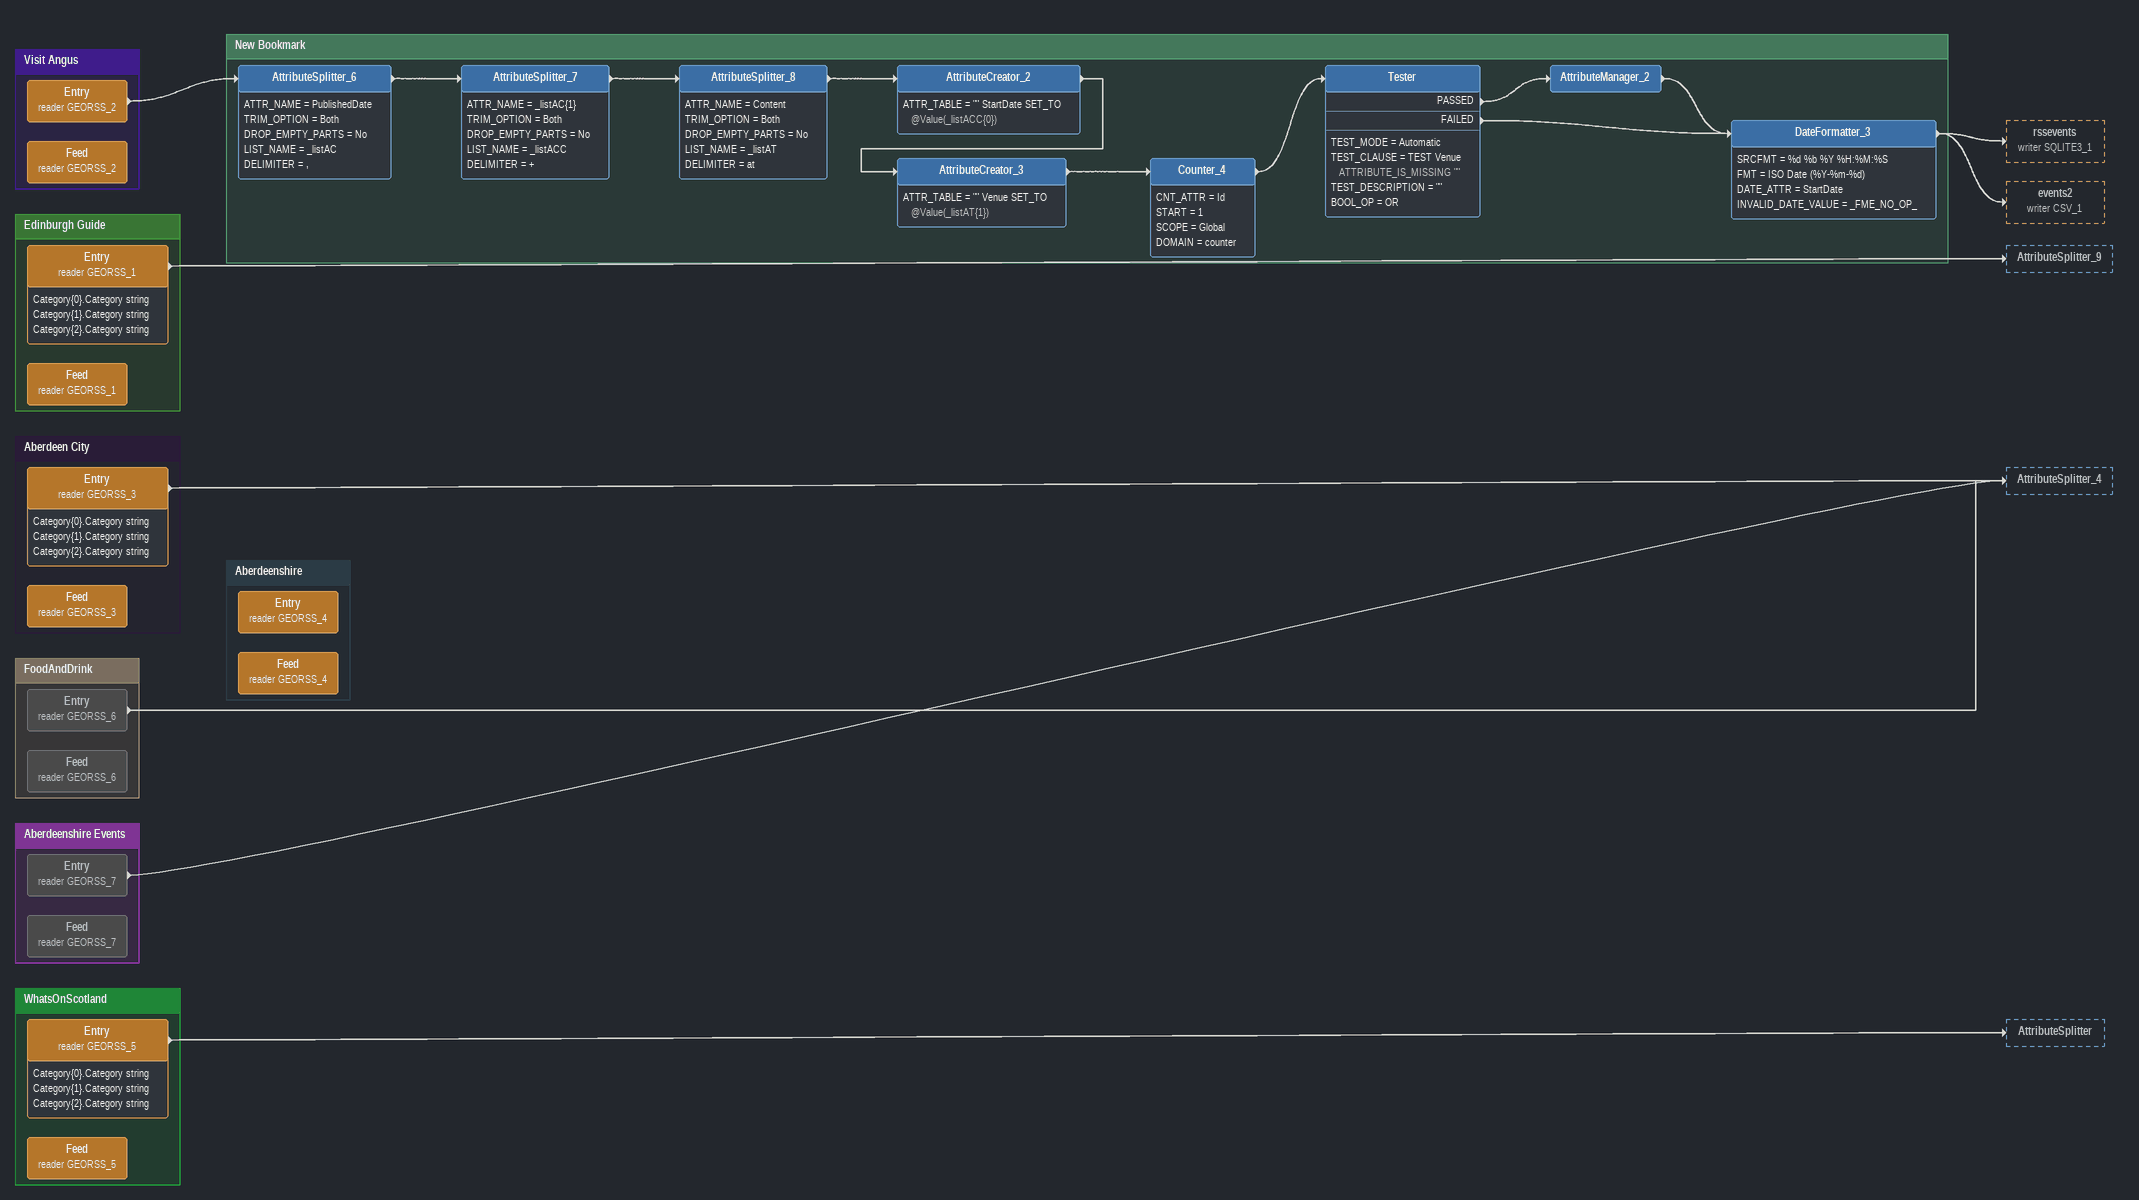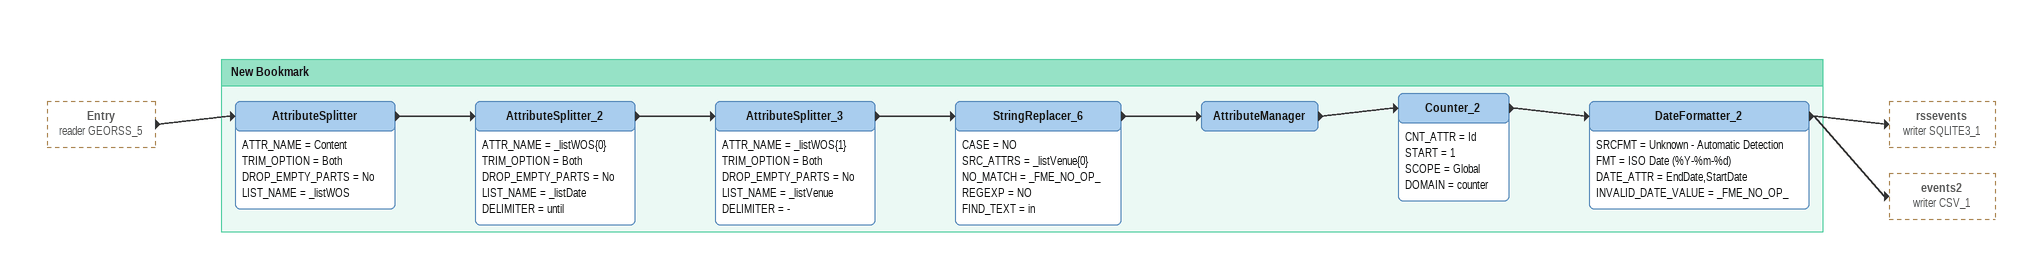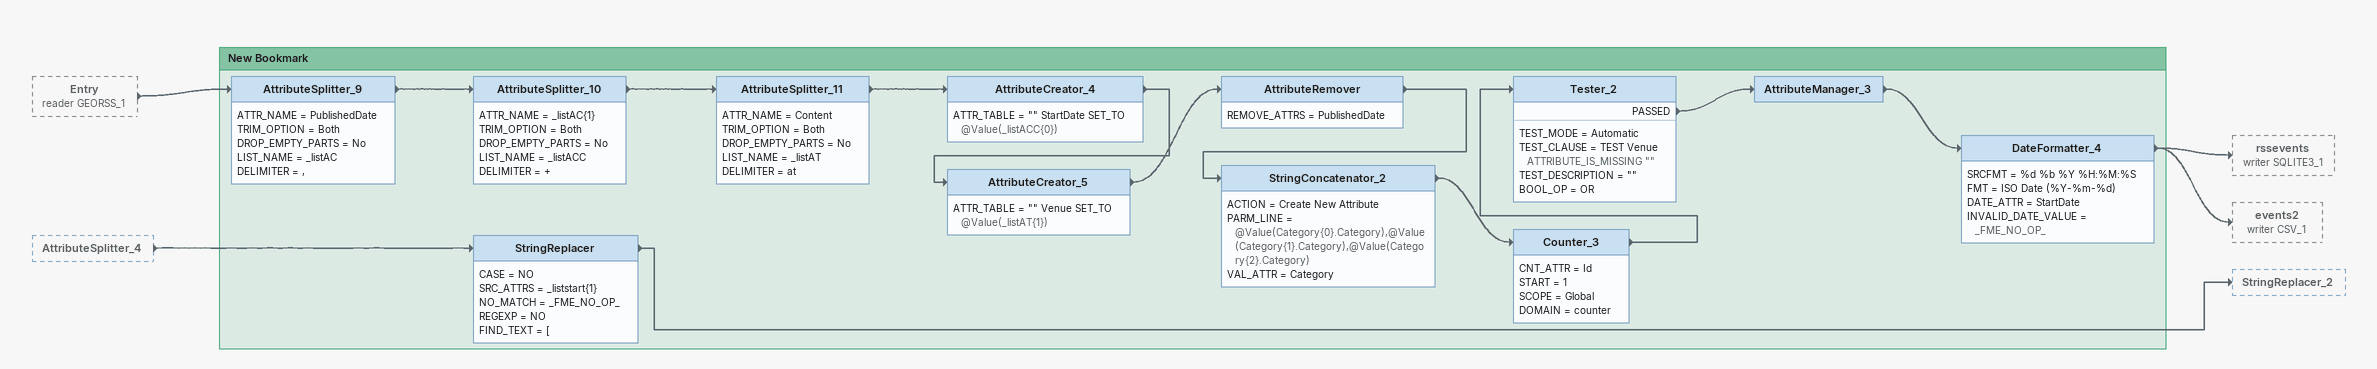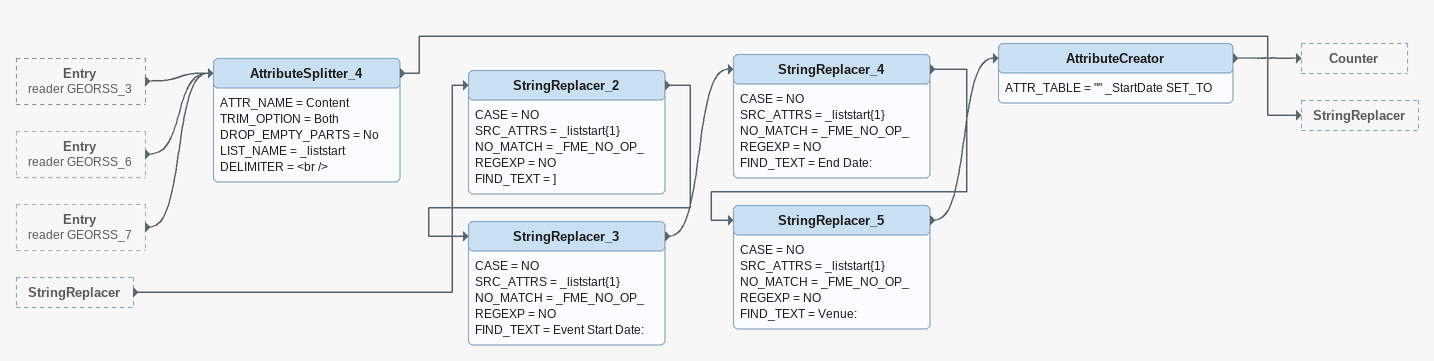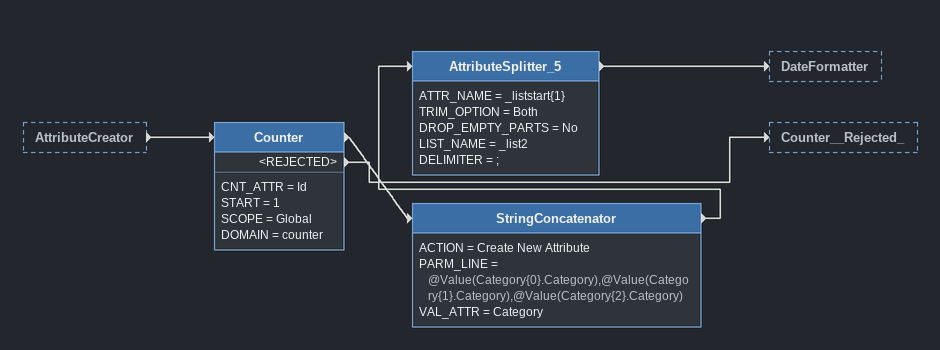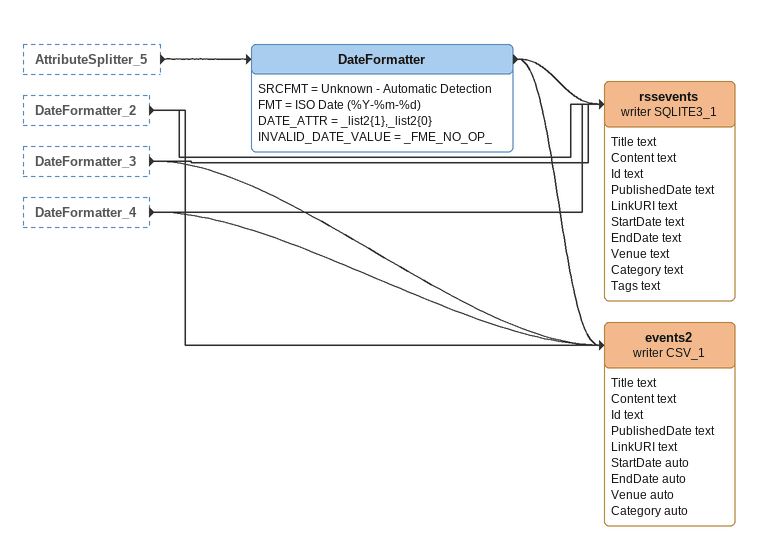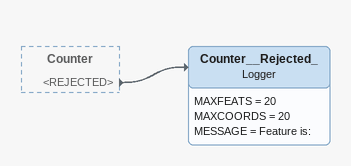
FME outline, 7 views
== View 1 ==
Bookmark: Visit Angus
Entry (reader GEORSS_2)
    -> AttributeSplitter_6
Feed (reader GEORSS_2)

Bookmark: New Bookmark
AttributeSplitter_6
    ATTR_NAME = PublishedDate
    TRIM_OPTION = Both
    DROP_EMPTY_PARTS = No
    LIST_NAME = _listAC
    DELIMITER = ,
    -> AttributeSplitter_7
AttributeSplitter_7
    ATTR_NAME = _listAC{1}
    TRIM_OPTION = Both
    DROP_EMPTY_PARTS = No
    LIST_NAME = _listACC
    DELIMITER = +
    -> AttributeSplitter_8
AttributeSplitter_8
    ATTR_NAME = Content
    TRIM_OPTION = Both
    DROP_EMPTY_PARTS = No
    LIST_NAME = _listAT
    DELIMITER = at
    -> AttributeCreator_2
AttributeCreator_2
    ATTR_TABLE = "" StartDate SET_TO @Value(_listACC{0})
    -> AttributeCreator_3
AttributeCreator_3
    ATTR_TABLE = "" Venue SET_TO @Value(_listAT{1})
    -> Counter_4
Counter_4
    CNT_ATTR = Id
    START = 1
    SCOPE = Global
    DOMAIN = counter
    -> Tester
Tester
    TEST_MODE = Automatic
    TEST_CLAUSE = TEST Venue ATTRIBUTE_IS_MISSING ""
    TEST_DESCRIPTION = ""
    BOOL_OP = OR
    PASSED -> AttributeManager_2
    FAILED -> DateFormatter_3
AttributeManager_2
    -> DateFormatter_3
DateFormatter_3
    SRCFMT = %d %b %Y %H:%M:%S
    FMT = ISO Date (%Y-%m-%d)
    DATE_ATTR = StartDate
    INVALID_DATE_VALUE = _FME_NO_OP_
    -> rssevents (writer SQLITE3_1)
    -> events2 (writer CSV_1)

Bookmark: Edinburgh Guide
Entry (reader GEORSS_1)
    attributes: Category{0}.Category string, Category{1}.Category string, Category{2}.Category string
    -> AttributeSplitter_9
Feed (reader GEORSS_1)

Bookmark: Aberdeen City
Entry (reader GEORSS_3)
    attributes: Category{0}.Category string, Category{1}.Category string, Category{2}.Category string
    -> AttributeSplitter_4
Feed (reader GEORSS_3)

Bookmark: FoodAndDrink
Entry (reader GEORSS_6) [off]
    -> AttributeSplitter_4
Feed (reader GEORSS_6) [off]

Bookmark: Aberdeenshire Events
Entry (reader GEORSS_7) [off]
    -> AttributeSplitter_4
Feed (reader GEORSS_7) [off]

Bookmark: WhatsOnScotland
Entry (reader GEORSS_5)
    attributes: Category{0}.Category string, Category{1}.Category string, Category{2}.Category string
    -> AttributeSplitter
Feed (reader GEORSS_5)

Bookmark: Aberdeenshire
Entry (reader GEORSS_4)
Feed (reader GEORSS_4)

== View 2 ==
Entry (reader GEORSS_5) [outside]
    -> AttributeSplitter

Bookmark: New Bookmark
AttributeSplitter
    ATTR_NAME = Content
    TRIM_OPTION = Both
    DROP_EMPTY_PARTS = No
    LIST_NAME = _listWOS
    -> AttributeSplitter_2
AttributeSplitter_2
    ATTR_NAME = _listWOS{0}
    TRIM_OPTION = Both
    DROP_EMPTY_PARTS = No
    LIST_NAME = _listDate
    DELIMITER = until
    -> AttributeSplitter_3
AttributeSplitter_3
    ATTR_NAME = _listWOS{1}
    TRIM_OPTION = Both
    DROP_EMPTY_PARTS = No
    LIST_NAME = _listVenue
    DELIMITER = -
    -> StringReplacer_6
StringReplacer_6
    CASE = NO
    SRC_ATTRS = _listVenue{0}
    NO_MATCH = _FME_NO_OP_
    REGEXP = NO
    FIND_TEXT = in
    -> AttributeManager
AttributeManager
    -> Counter_2
Counter_2
    CNT_ATTR = Id
    START = 1
    SCOPE = Global
    DOMAIN = counter
    -> DateFormatter_2
DateFormatter_2
    SRCFMT = Unknown - Automatic Detection
    FMT = ISO Date (%Y-%m-%d)
    DATE_ATTR = EndDate,StartDate
    INVALID_DATE_VALUE = _FME_NO_OP_
    -> rssevents (writer SQLITE3_1)
    -> events2 (writer CSV_1)

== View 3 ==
Entry (reader GEORSS_1) [outside]
    -> AttributeSplitter_9
AttributeSplitter_4 [outside]
    -> StringReplacer

Bookmark: New Bookmark
AttributeSplitter_9
    ATTR_NAME = PublishedDate
    TRIM_OPTION = Both
    DROP_EMPTY_PARTS = No
    LIST_NAME = _listAC
    DELIMITER = ,
    -> AttributeSplitter_10
AttributeSplitter_10
    ATTR_NAME = _listAC{1}
    TRIM_OPTION = Both
    DROP_EMPTY_PARTS = No
    LIST_NAME = _listACC
    DELIMITER = +
    -> AttributeSplitter_11
AttributeSplitter_11
    ATTR_NAME = Content
    TRIM_OPTION = Both
    DROP_EMPTY_PARTS = No
    LIST_NAME = _listAT
    DELIMITER = at
    -> AttributeCreator_4
AttributeCreator_4
    ATTR_TABLE = "" StartDate SET_TO @Value(_listACC{0})
    -> AttributeCreator_5
AttributeCreator_5
    ATTR_TABLE = "" Venue SET_TO @Value(_listAT{1})
    -> AttributeRemover
AttributeRemover
    REMOVE_ATTRS = PublishedDate
    -> StringConcatenator_2
StringConcatenator_2
    ACTION = Create New Attribute
    PARM_LINE = @Value(Category{0}.Category),@Value(Category{1}.Category),@Value(Category{2}.Category)
    VAL_ATTR = Category
    -> Counter_3
Counter_3
    CNT_ATTR = Id
    START = 1
    SCOPE = Global
    DOMAIN = counter
    -> Tester_2
Tester_2
    TEST_MODE = Automatic
    TEST_CLAUSE = TEST Venue ATTRIBUTE_IS_MISSING ""
    TEST_DESCRIPTION = ""
    BOOL_OP = OR
    PASSED -> AttributeManager_3
AttributeManager_3
    -> DateFormatter_4
DateFormatter_4
    SRCFMT = %d %b %Y %H:%M:%S
    FMT = ISO Date (%Y-%m-%d)
    DATE_ATTR = StartDate
    INVALID_DATE_VALUE = _FME_NO_OP_
    -> rssevents (writer SQLITE3_1)
    -> events2 (writer CSV_1)
StringReplacer
    CASE = NO
    SRC_ATTRS = _liststart{1}
    NO_MATCH = _FME_NO_OP_
    REGEXP = NO
    FIND_TEXT = [
    -> StringReplacer_2

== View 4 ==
Entry (reader GEORSS_3) [outside]
    -> AttributeSplitter_4
Entry (reader GEORSS_6) [outside]
    -> AttributeSplitter_4
Entry (reader GEORSS_7) [outside]
    -> AttributeSplitter_4
StringReplacer [outside]
    -> StringReplacer_2
AttributeSplitter_4
    ATTR_NAME = Content
    TRIM_OPTION = Both
    DROP_EMPTY_PARTS = No
    LIST_NAME = _liststart
    DELIMITER = <br />
    -> StringReplacer
StringReplacer_2
    CASE = NO
    SRC_ATTRS = _liststart{1}
    NO_MATCH = _FME_NO_OP_
    REGEXP = NO
    FIND_TEXT = ]
    -> StringReplacer_3
StringReplacer_3
    CASE = NO
    SRC_ATTRS = _liststart{1}
    NO_MATCH = _FME_NO_OP_
    REGEXP = NO
    FIND_TEXT = Event Start Date:
    -> StringReplacer_4
StringReplacer_4
    CASE = NO
    SRC_ATTRS = _liststart{1}
    NO_MATCH = _FME_NO_OP_
    REGEXP = NO
    FIND_TEXT = End Date:
    -> StringReplacer_5
StringReplacer_5
    CASE = NO
    SRC_ATTRS = _liststart{1}
    NO_MATCH = _FME_NO_OP_
    REGEXP = NO
    FIND_TEXT = Venue:
    -> AttributeCreator
AttributeCreator
    ATTR_TABLE = "" _StartDate SET_TO
    -> Counter

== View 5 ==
AttributeCreator [outside]
    -> Counter
Counter
    CNT_ATTR = Id
    START = 1
    SCOPE = Global
    DOMAIN = counter
    -> StringConcatenator
    <REJECTED> -> Counter__Rejected_
StringConcatenator
    ACTION = Create New Attribute
    PARM_LINE = @Value(Category{0}.Category),@Value(Category{1}.Category),@Value(Category{2}.Category)
    VAL_ATTR = Category
    -> AttributeSplitter_5
AttributeSplitter_5
    ATTR_NAME = _liststart{1}
    TRIM_OPTION = Both
    DROP_EMPTY_PARTS = No
    LIST_NAME = _list2
    DELIMITER = ;
    -> DateFormatter

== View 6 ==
AttributeSplitter_5 [outside]
    -> DateFormatter
DateFormatter_2 [outside]
    -> rssevents (writer SQLITE3_1)
    -> events2 (writer CSV_1)
DateFormatter_3 [outside]
    -> rssevents (writer SQLITE3_1)
    -> events2 (writer CSV_1)
DateFormatter_4 [outside]
    -> rssevents (writer SQLITE3_1)
    -> events2 (writer CSV_1)
DateFormatter
    SRCFMT = Unknown - Automatic Detection
    FMT = ISO Date (%Y-%m-%d)
    DATE_ATTR = _list2{1},_list2{0}
    INVALID_DATE_VALUE = _FME_NO_OP_
    -> rssevents (writer SQLITE3_1)
    -> events2 (writer CSV_1)
rssevents (writer SQLITE3_1)
    attributes: Title text, Content text, Id text, PublishedDate text, LinkURI text, StartDate text, EndDate text, Venue text, Category text, Tags text
events2 (writer CSV_1)
    attributes: Title text, Content text, Id text, PublishedDate text, LinkURI text, StartDate auto, EndDate auto, Venue auto, Category auto

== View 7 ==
Counter [outside]
    <REJECTED> -> Counter__Rejected_
Counter__Rejected_: Logger
    MAXFEATS = 20
    MAXCOORDS = 20
    MESSAGE = Feature is:
